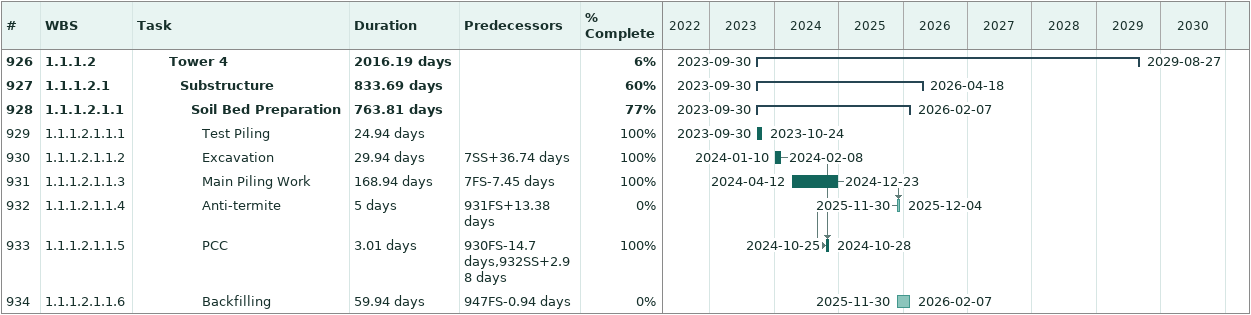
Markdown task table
| ID | WBS | Task | Duration | Start | Finish | Predecessors | % complete |
|---|---|---|---|---|---|---|---|
| 926 | 1.1.1.2 | **Tower 4** | 2016.19d | 2023-09-30 | 2029-08-27 |  | 6 |
| 927 | 1.1.1.2.1 | **Substructure** | 833.69d | 2023-09-30 | 2026-04-18 |  | 60 |
| 928 | 1.1.1.2.1.1 | **Soil Bed Preparation** | 763.81d | 2023-09-30 | 2026-02-07 |  | 77 |
| 929 | 1.1.1.2.1.1.1 | Test Piling | 24.94d | 2023-09-30 | 2023-10-24 |  | 100 |
| 930 | 1.1.1.2.1.1.2 | Excavation | 29.94d | 2024-01-10 | 2024-02-08 | 7SS+36.74d | 100 |
| 931 | 1.1.1.2.1.1.3 | Main Piling Work | 168.94d | 2024-04-12 | 2024-12-23 | 7FS-7.45d | 100 |
| 932 | 1.1.1.2.1.1.4 | Anti-termite | 5d | 2025-11-30 | 2025-12-04 | 931FS+13.38d | 0 |
| 933 | 1.1.1.2.1.1.5 | PCC | 3.01d | 2024-10-25 | 2024-10-28 | 930FS-14.7d, 932SS+2.98d | 100 |
| 934 | 1.1.1.2.1.1.6 | Backfilling | 59.94d | 2025-11-30 | 2026-02-07 | 947FS-0.94d | 0 |
